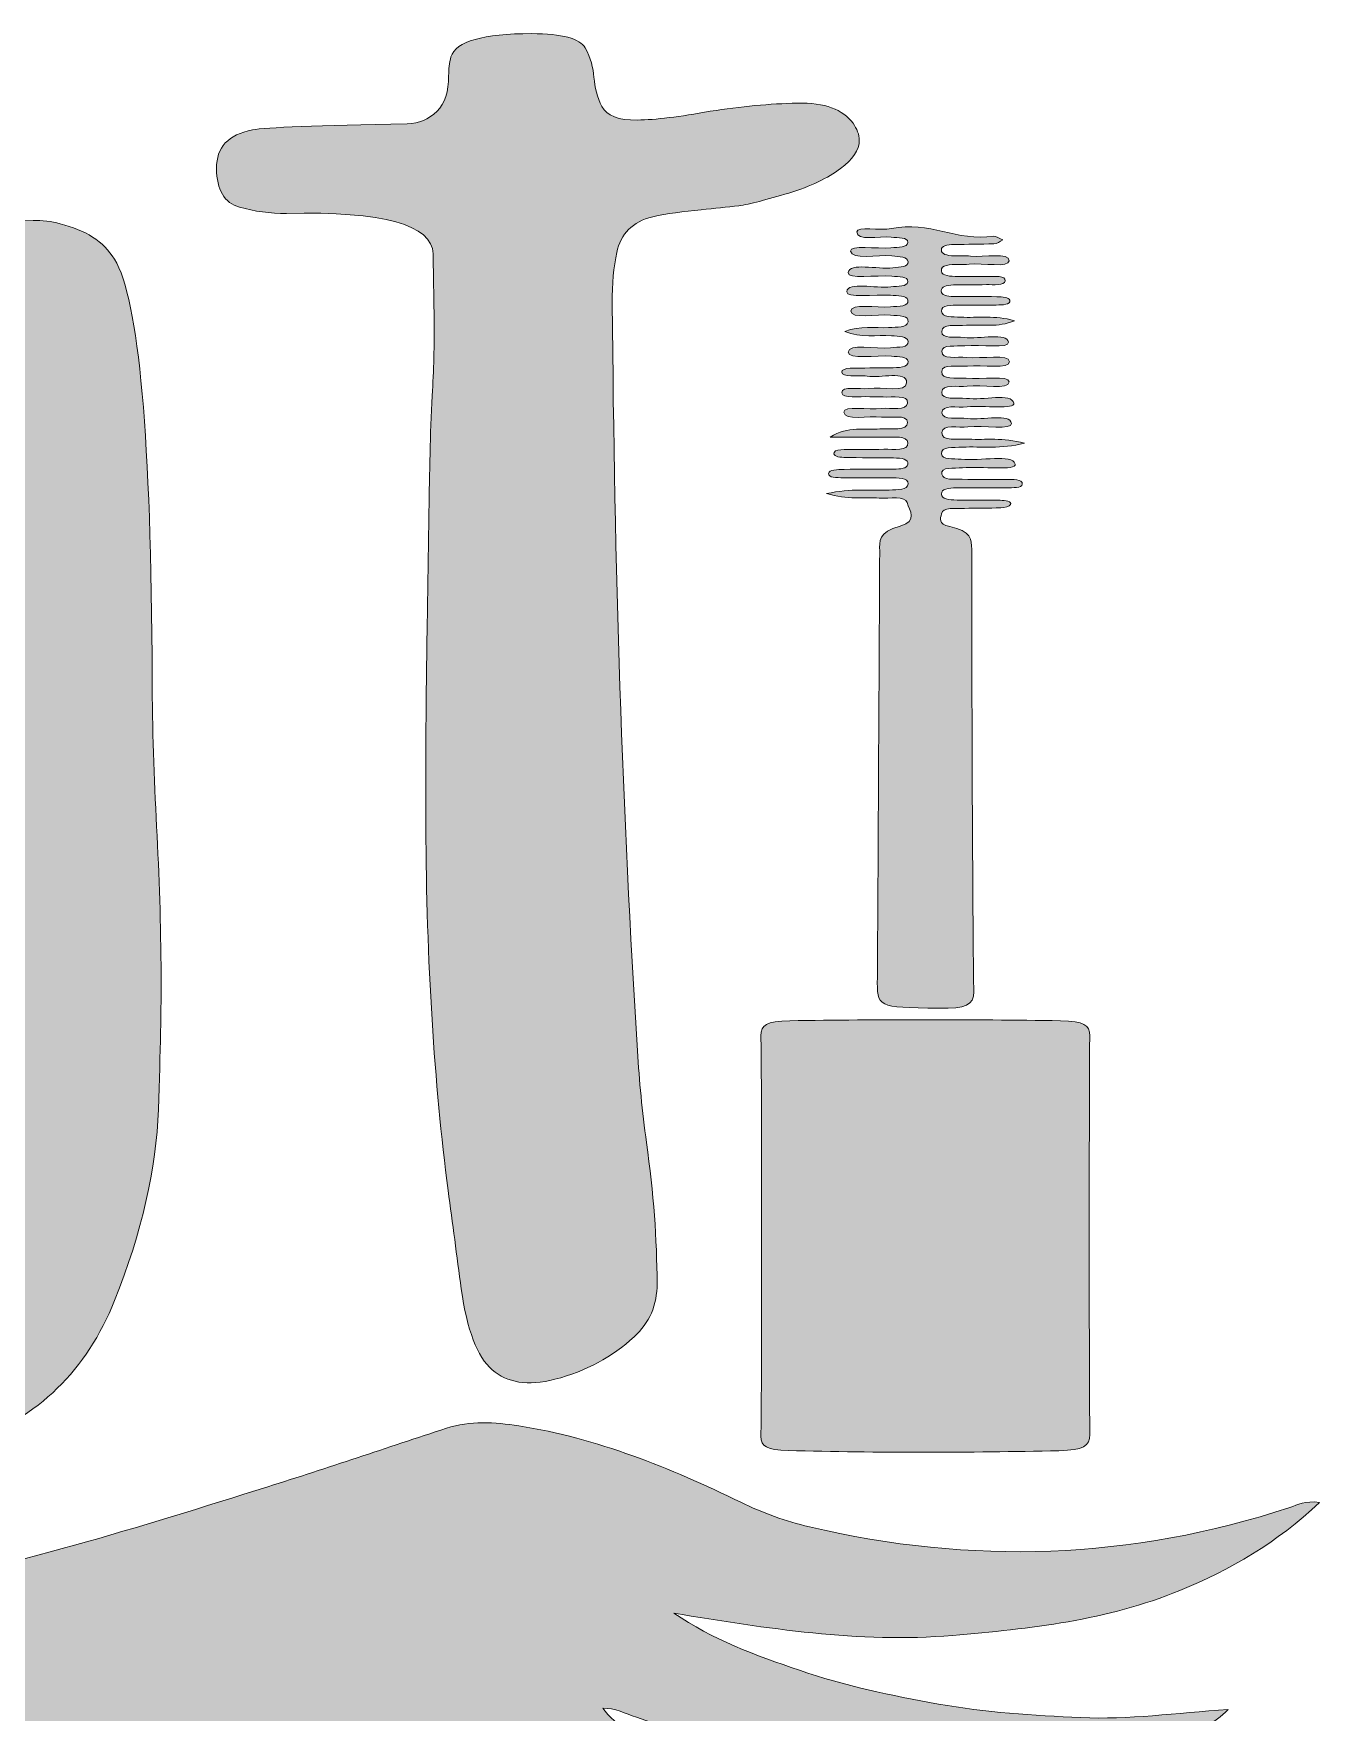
# Model space of a CAD drawing. Header units: inches. Extents: x 209 to 871, y -987 to -93.
# Drawn here: x 547.1 to 870.7, y -515.4 to -92.8 of the extents above; entities that cross this region are included whole.
import ezdxf

# ---------------------------------------------------------------- set-up
doc = ezdxf.new("R2010")
doc.units = ezdxf.units.IN
doc.header["$MEASUREMENT"] = 0
doc.layers.add('Layer 1', color=7, linetype='Continuous')

# ---------------------------------------------------------------- blocks, each defined once
blk = doc.blocks.new('block 4')
at = {"layer": 'Layer 1', "true_color": 0x030405}
h = blk.add_hatch(color=178, dxfattribs=at)
h.dxf.hatch_style = 2
edge = h.paths.add_edge_path()
edge.add_spline(control_points=[(751.31, -167.78), (755.12, -166.19), (758.86, -166.99), (762.26, -166.78), (764.42, -166.65), (766.94, -166.89), (767.19, -165.33), (767.44, -163.74), (765.04, -163.86), (762.79, -163.65), (759.26, -163.32), (752.81, -164.69), (752.79, -162.67), (752.76, -160.56), (759.2, -161.88), (762.73, -161.56), (764.9, -161.35), (767.44, -161.55), (767.13, -159.91), (766.88, -158.56), (764.6, -158.83), (762.77, -158.66), (758.88, -158.31), (751.51, -159.47), (751.74, -157.76), (752.1, -155.13), (758.93, -157.01), (762.82, -156.52), (764.64, -156.3), (766.98, -156.58), (767.12, -155.23), (767.26, -153.82), (764.93, -154.04), (763.06, -153.86), (759.2, -153.5), (751.87, -154.72), (752.12, -152.92), (752.49, -150.38), (759.39, -152.17), (763.34, -151.73), (765.29, -151.51), (767.29, -151.6), (767.18, -150.24), (767.07, -148.92), (765.05, -148.97), (763.12, -148.75), (759.44, -148.34), (753.01, -149.88), (752.7, -147.52), (752.49, -145.91), (759.28, -147.02), (762.88, -146.71), (764.81, -146.53), (767.03, -146.65), (767.09, -145.34), (767.15, -143.95), (764.73, -144.24), (762.93, -144.02), (759.86, -143.64), (754.29, -145.13), (754.29, -142.69), (754.28, -141.24), (760.22, -142.45), (763, -141.85), (772.52, -139.8), (779.48, -145.23), (788.74, -143.77), (789.24, -143.7), (790.27, -144.38), (791.05, -144.72), (790.28, -145.06), (789.57, -145.66), (788.75, -145.69), (785.44, -145.84), (782.1, -145.8), (778.77, -145.86), (776.94, -145.89), (775.55, -146.21), (775.56, -147.27), (775.56, -148.3), (776.92, -148.65), (778.74, -148.72), (780.12, -148.77), (781.58, -148.63), (782.88, -148.8), (786.31, -149.23), (792.64, -147.68), (792.61, -149.95), (792.58, -151.82), (786.04, -150.43), (782.52, -150.84), (781.73, -150.94), (780.86, -150.86), (780.03, -150.86), (777.69, -150.89), (775.4, -150.96), (775.57, -152.53), (775.71, -153.85), (777.8, -153.88), (779.76, -153.91), (782.25, -153.95), (784.76, -153.86), (787.25, -153.95), (788.96, -154.01), (791.8, -153.57), (791.6, -155.01), (791.42, -156.34), (788.67, -155.91), (786.9, -155.97), (784.13, -156.05), (781.35, -155.98), (778.58, -156.05), (776.72, -156.1), (775.52, -156.53), (775.53, -157.55), (775.53, -158.63), (776.89, -158.92), (778.72, -158.94), (782.32, -158.98), (785.93, -158.97), (789.54, -159), (790.98, -159.01), (792.63, -159.15), (792.79, -159.92), (793.03, -161.04), (791, -161.08), (789.38, -161.11), (786.32, -161.15), (783.27, -161.11), (780.22, -161.15), (778.05, -161.18), (775.45, -161.01), (775.59, -162.66), (775.72, -164.24), (778.28, -164.06), (780.44, -164.17), (784.64, -164.38), (789.12, -163.64), (793.94, -165.05), (789.89, -166.88), (785.59, -165.91), (781.85, -166.19), (779.37, -166.38), (775.63, -165.66), (775.65, -167.81), (775.66, -169.71), (779.06, -169.02), (781.28, -169.27), (785.22, -169.71), (792.08, -168.02), (792.47, -170.44), (792.74, -172.15), (785.37, -171.01), (781.49, -171.37), (779.23, -171.57), (775.77, -170.96), (775.68, -172.76), (775.57, -174.95), (779.53, -174.04), (781.91, -174.3), (785.71, -174.71), (792.66, -173.32), (792.7, -175.38), (792.74, -177.45), (785.83, -176.02), (782.1, -176.47), (779.74, -176.75), (775.83, -175.71), (775.65, -177.88), (775.48, -180.02), (779.31, -179.32), (781.8, -179.54), (785.62, -179.87), (792.7, -178.75), (792.6, -180.44), (792.48, -182.54), (785.8, -181.12), (782.08, -181.53), (779.65, -181.8), (775.8, -180.94), (775.66, -183.03), (775.51, -185.23), (779.49, -184.29), (781.85, -184.6), (786.03, -185.16), (793.23, -183.17), (793.82, -185.8), (794.19, -187.47), (786.21, -186.35), (782.06, -186.75), (779.65, -186.98), (775.63, -186.1), (775.71, -188.22), (775.79, -190.32), (779.82, -189.32), (782.18, -189.65), (786.04, -190.18), (792.85, -188.24), (793.21, -190.94), (793.44, -192.62), (786.07, -191.37), (782.23, -191.8), (779.85, -192.06), (775.89, -191.05), (775.7, -193.18), (775.48, -195.64), (779.83, -194.69), (782.48, -194.86), (786.59, -195.14), (791.04, -194.37), (796.47, -195.9), (790.54, -197.41), (785.57, -196.67), (780.92, -196.89), (778.53, -197.01), (775.46, -196.68), (775.59, -198.55), (775.71, -200.19), (778.54, -199.72), (780.57, -199.92), (785.35, -200.41), (793.48, -198.56), (794.12, -201.14), (794.56, -202.93), (785.58, -201.63), (780.91, -202.07), (778.64, -202.29), (775.35, -201.75), (775.68, -203.7), (775.94, -205.29), (778.79, -204.93), (780.84, -204.97), (784.44, -205.04), (788.06, -204.97), (791.66, -205.01), (793.51, -205.03), (796.07, -204.89), (795.93, -206.21), (795.82, -207.24), (793.5, -207.08), (791.91, -207.1), (787.75, -207.14), (783.58, -207.13), (779.42, -207.14), (777.27, -207.15), (775.54, -207.42), (775.58, -208.69), (775.62, -209.96), (777.39, -210.19), (779.52, -210.21), (783.13, -210.22), (786.74, -210.21), (790.34, -210.27), (791.7, -210.3), (793.37, -210.47), (792.96, -211.36), (792.8, -211.71), (791.41, -212.12), (790.52, -212.16), (787.48, -212.29), (784.41, -212.2), (781.37, -212.3), (779.08, -212.38), (775.91, -211.88), (775.58, -213.71), (775.37, -214.86), (774.6, -216.22), (777.7, -216.86), (783.1, -217.99), (783.18, -220.2), (783.19, -222.58), (783.26, -259.71), (783.31, -296.85), (783.7, -333.98), (783.73, -337.38), (781.76, -338.26), (774.88, -338.14), (759.29, -337.87), (759.4, -338.05), (759.45, -330.38), (759.69, -294.59), (759.86, -258.8), (760.04, -223.01), (760.05, -220.6), (759.61, -218.36), (765.18, -216.77), (769.73, -215.47), (767.52, -212.82), (766.98, -210.86), (766.49, -209.08), (762.5, -209.85), (759.94, -209.7), (756.11, -209.47), (751.93, -210.14), (746.68, -208.58), (752.85, -207.23), (757.77, -207.88), (762.42, -207.68), (764.64, -207.59), (767.09, -207.69), (767.17, -206.12), (767.26, -204.46), (764.68, -204.65), (762.53, -204.63), (758.65, -204.59), (754.76, -204.63), (750.87, -204.59), (749.26, -204.57), (747.04, -204.6), (747.17, -203.52), (747.29, -202.56), (749.39, -202.49), (751.09, -202.48), (755.25, -202.45), (759.41, -202.45), (763.58, -202.42), (765.3, -202.41), (766.92, -202.27), (767.12, -201.2), (767.36, -199.9), (765.66, -199.63), (763.5, -199.6), (759.34, -199.56), (755.18, -199.56), (751.02, -199.47), (749.61, -199.44), (748.29, -199.13), (748.56, -198.25), (748.77, -197.57), (750.02, -197.51), (751.1, -197.49), (754.43, -197.45), (757.77, -197.52), (761.09, -197.42), (763.56, -197.35), (767.32, -198), (767.12, -195.78), (766.95, -193.96), (763.7, -194.4), (761.4, -194.37), (757.38, -194.3), (753.35, -194.35), (747.57, -194.35), (752.07, -191.46), (756.52, -192.69), (760.12, -192.31), (762.75, -192.02), (767.16, -193.03), (767.05, -190.65), (766.96, -188.53), (762.87, -189.62), (760.53, -189.32), (757.19, -188.88), (751.18, -190.37), (751.04, -188.05), (750.95, -186.43), (757.19, -187.48), (760.52, -187.15), (762.92, -186.91), (766.85, -187.88), (767.07, -185.78), (767.31, -183.6), (763.29, -184.43), (760.88, -184.23), (759.8, -184.14), (758.64, -184.27), (757.56, -184.19), (755.01, -184.01), (750.58, -184.81), (750.52, -183.17), (750.46, -181.36), (754.92, -182.44), (757.32, -182.11), (760.62, -181.64), (766.79, -183.3), (766.82, -180.66), (766.85, -177.5), (760.29, -179.62), (756.87, -179.03), (755.63, -178.82), (754.12, -178.97), (752.74, -178.93), (751.57, -178.89), (750.51, -178.69), (750.48, -178.04), (750.45, -177.41), (751.46, -177.07), (752.59, -177.04), (755.91, -176.95), (759.24, -176.96), (762.57, -176.9), (764.79, -176.87), (767.3, -176.93), (767.17, -175.33), (767.07, -173.99), (764.88, -174.15), (762.98, -173.97), (759.15, -173.61), (752.15, -174.99), (752.13, -172.95), (752.11, -170.76), (758.98, -172.24), (762.73, -171.86), (764.87, -171.64), (767.42, -171.9), (767.18, -170.25), (766.98, -168.95), (764.96, -168.96), (762.99, -168.83), (759.34, -168.58), (755.3, -169.43), (751.31, -167.78)], knot_values=[0, 0, 0, 0, 1, 1, 1, 2, 2, 2, 3, 3, 3, 4, 4, 4, 5, 5, 5, 6, 6, 6, 7, 7, 7, 8, 8, 8, 9, 9, 9, 10, 10, 10, 11, 11, 11, 12, 12, 12, 13, 13, 13, 14, 14, 14, 15, 15, 15, 16, 16, 16, 17, 17, 17, 18, 18, 18, 19, 19, 19, 20, 20, 20, 21, 21, 21, 22, 22, 22, 23, 23, 23, 24, 24, 24, 25, 25, 25, 26, 26, 26, 27, 27, 27, 28, 28, 28, 29, 29, 29, 30, 30, 30, 31, 31, 31, 32, 32, 32, 33, 33, 33, 34, 34, 34, 35, 35, 35, 36, 36, 36, 37, 37, 37, 38, 38, 38, 39, 39, 39, 40, 40, 40, 41, 41, 41, 42, 42, 42, 43, 43, 43, 44, 44, 44, 45, 45, 45, 46, 46, 46, 47, 47, 47, 48, 48, 48, 49, 49, 49, 50, 50, 50, 51, 51, 51, 52, 52, 52, 53, 53, 53, 54, 54, 54, 55, 55, 55, 56, 56, 56, 57, 57, 57, 58, 58, 58, 59, 59, 59, 60, 60, 60, 61, 61, 61, 62, 62, 62, 63, 63, 63, 64, 64, 64, 65, 65, 65, 66, 66, 66, 67, 67, 67, 68, 68, 68, 69, 69, 69, 70, 70, 70, 71, 71, 71, 72, 72, 72, 73, 73, 73, 74, 74, 74, 75, 75, 75, 76, 76, 76, 77, 77, 77, 78, 78, 78, 79, 79, 79, 80, 80, 80, 81, 81, 81, 82, 82, 82, 83, 83, 83, 84, 84, 84, 85, 85, 85, 86, 86, 86, 87, 87, 87, 88, 88, 88, 89, 89, 89, 90, 90, 90, 91, 91, 91, 92, 92, 92, 93, 93, 93, 94, 94, 94, 95, 95, 95, 96, 96, 96, 97, 97, 97, 98, 98, 98, 99, 99, 99, 100, 100, 100, 101, 101, 101, 102, 102, 102, 103, 103, 103, 104, 104, 104, 105, 105, 105, 106, 106, 106, 107, 107, 107, 108, 108, 108, 109, 109, 109, 110, 110, 110, 111, 111, 111, 112, 112, 112, 113, 113, 113, 114, 114, 114, 115, 115, 115, 116, 116, 116, 117, 117, 117, 118, 118, 118, 119, 119, 119, 120, 120, 120, 121, 121, 121, 122, 122, 122, 123, 123, 123, 124, 124, 124, 125, 125, 125, 126, 126, 126, 127, 127, 127, 128, 128, 128, 129, 129, 129, 130, 130, 130, 131, 131, 131, 132, 132, 132, 133, 133, 133, 134, 134, 134, 135, 135, 135, 136, 136, 136, 137, 137, 137, 137], degree=3, periodic=1)
h = blk.add_hatch(color=178, dxfattribs=at)
h.dxf.hatch_style = 2
edge = h.paths.add_edge_path()
edge.add_spline(control_points=[(730.26, -394.9), (730.26, -378.29), (730.39, -361.69), (730.14, -345.09), (730.1, -342.37), (731.51, -341.4), (737.4, -341.31), (760.13, -340.95), (782.84, -340.95), (805.58, -341.31), (811.44, -341.4), (812.91, -342.35), (812.9, -345.08), (812.73, -378.55), (812.72, -412.03), (812.92, -445.5), (812.94, -448.42), (811.34, -449.41), (805.16, -449.55), (782.42, -450.07), (759.73, -450.11), (737, -449.5), (731.62, -449.36), (730.12, -448.47), (730.15, -445.91), (730.37, -428.91), (730.26, -411.9), (730.26, -394.9)], knot_values=[0, 0, 0, 0, 1, 1, 1, 2, 2, 2, 3, 3, 3, 4, 4, 4, 5, 5, 5, 6, 6, 6, 7, 7, 7, 8, 8, 8, 9, 9, 9, 9], degree=3, periodic=1)
at = {"layer": 'Layer 1', "lineweight": 0}
for points, knots in [([(751.31, -167.78), (755.12, -166.19), (758.86, -166.99), (762.26, -166.78), (764.42, -166.65), (766.94, -166.89), (767.19, -165.33), (767.44, -163.74), (765.04, -163.86), (762.79, -163.65), (759.26, -163.32), (752.81, -164.69), (752.79, -162.67), (752.76, -160.56), (759.2, -161.88), (762.73, -161.56), (764.9, -161.35), (767.44, -161.55), (767.13, -159.91), (766.88, -158.56), (764.6, -158.83), (762.77, -158.66), (758.88, -158.31), (751.51, -159.47), (751.74, -157.76), (752.1, -155.13), (758.93, -157.01), (762.82, -156.52), (764.64, -156.3), (766.98, -156.58), (767.12, -155.23), (767.26, -153.82), (764.93, -154.04), (763.06, -153.86), (759.2, -153.5), (751.87, -154.72), (752.12, -152.92), (752.49, -150.38), (759.39, -152.17), (763.34, -151.73), (765.29, -151.51), (767.29, -151.6), (767.18, -150.24), (767.07, -148.92), (765.05, -148.97), (763.12, -148.75), (759.44, -148.34), (753.01, -149.88), (752.7, -147.52), (752.49, -145.91), (759.28, -147.02), (762.88, -146.71), (764.81, -146.53), (767.03, -146.65), (767.09, -145.34), (767.15, -143.95), (764.73, -144.24), (762.93, -144.02), (759.86, -143.64), (754.29, -145.13), (754.29, -142.69), (754.28, -141.24), (760.22, -142.45), (763, -141.85), (772.52, -139.8), (779.48, -145.23), (788.74, -143.77), (789.24, -143.7), (790.27, -144.38), (791.05, -144.72), (790.28, -145.06), (789.57, -145.66), (788.75, -145.69), (785.44, -145.84), (782.1, -145.8), (778.77, -145.86), (776.94, -145.89), (775.55, -146.21), (775.56, -147.27), (775.56, -148.3), (776.92, -148.65), (778.74, -148.72), (780.12, -148.77), (781.58, -148.63), (782.88, -148.8), (786.31, -149.23), (792.64, -147.68), (792.61, -149.95), (792.58, -151.82), (786.04, -150.43), (782.52, -150.84), (781.73, -150.94), (780.86, -150.86), (780.03, -150.86), (777.69, -150.89), (775.4, -150.96), (775.57, -152.53), (775.71, -153.85), (777.8, -153.88), (779.76, -153.91), (782.25, -153.95), (784.76, -153.86), (787.25, -153.95), (788.96, -154.01), (791.8, -153.57), (791.6, -155.01), (791.42, -156.34), (788.67, -155.91), (786.9, -155.97), (784.13, -156.05), (781.35, -155.98), (778.58, -156.05), (776.72, -156.1), (775.52, -156.53), (775.53, -157.55), (775.53, -158.63), (776.89, -158.92), (778.72, -158.94), (782.32, -158.98), (785.93, -158.97), (789.54, -159), (790.98, -159.01), (792.63, -159.15), (792.79, -159.92), (793.03, -161.04), (791, -161.08), (789.38, -161.11), (786.32, -161.15), (783.27, -161.11), (780.22, -161.15), (778.05, -161.18), (775.45, -161.01), (775.59, -162.66), (775.72, -164.24), (778.28, -164.06), (780.44, -164.17), (784.64, -164.38), (789.12, -163.64), (793.94, -165.05), (789.89, -166.88), (785.59, -165.91), (781.85, -166.19), (779.37, -166.38), (775.63, -165.66), (775.65, -167.81), (775.66, -169.71), (779.06, -169.02), (781.28, -169.27), (785.22, -169.71), (792.08, -168.02), (792.47, -170.44), (792.74, -172.15), (785.37, -171.01), (781.49, -171.37), (779.23, -171.57), (775.77, -170.96), (775.68, -172.76), (775.57, -174.95), (779.53, -174.04), (781.91, -174.3), (785.71, -174.71), (792.66, -173.32), (792.7, -175.38), (792.74, -177.45), (785.83, -176.02), (782.1, -176.47), (779.74, -176.75), (775.83, -175.71), (775.65, -177.88), (775.48, -180.02), (779.31, -179.32), (781.8, -179.54), (785.62, -179.87), (792.7, -178.75), (792.6, -180.44), (792.48, -182.54), (785.8, -181.12), (782.08, -181.53), (779.65, -181.8), (775.8, -180.94), (775.66, -183.03), (775.51, -185.23), (779.49, -184.29), (781.85, -184.6), (786.03, -185.16), (793.23, -183.17), (793.82, -185.8), (794.19, -187.47), (786.21, -186.35), (782.06, -186.75), (779.65, -186.98), (775.63, -186.1), (775.71, -188.22), (775.79, -190.32), (779.82, -189.32), (782.18, -189.65), (786.04, -190.18), (792.85, -188.24), (793.21, -190.94), (793.44, -192.62), (786.07, -191.37), (782.23, -191.8), (779.85, -192.06), (775.89, -191.05), (775.7, -193.18), (775.48, -195.64), (779.83, -194.69), (782.48, -194.86), (786.59, -195.14), (791.04, -194.37), (796.47, -195.9), (790.54, -197.41), (785.57, -196.67), (780.92, -196.89), (778.53, -197.01), (775.46, -196.68), (775.59, -198.55), (775.71, -200.19), (778.54, -199.72), (780.57, -199.92), (785.35, -200.41), (793.48, -198.56), (794.12, -201.14), (794.56, -202.93), (785.58, -201.63), (780.91, -202.07), (778.64, -202.29), (775.35, -201.75), (775.68, -203.7), (775.94, -205.29), (778.79, -204.93), (780.84, -204.97), (784.44, -205.04), (788.06, -204.97), (791.66, -205.01), (793.51, -205.03), (796.07, -204.89), (795.93, -206.21), (795.82, -207.24), (793.5, -207.08), (791.91, -207.1), (787.75, -207.14), (783.58, -207.13), (779.42, -207.14), (777.27, -207.15), (775.54, -207.42), (775.58, -208.69), (775.62, -209.96), (777.39, -210.19), (779.52, -210.21), (783.13, -210.22), (786.74, -210.21), (790.34, -210.27), (791.7, -210.3), (793.37, -210.47), (792.96, -211.36), (792.8, -211.71), (791.41, -212.12), (790.52, -212.16), (787.48, -212.29), (784.41, -212.2), (781.37, -212.3), (779.08, -212.38), (775.91, -211.88), (775.58, -213.71), (775.37, -214.86), (774.6, -216.22), (777.7, -216.86), (783.1, -217.99), (783.18, -220.2), (783.19, -222.58), (783.26, -259.71), (783.31, -296.85), (783.7, -333.98), (783.73, -337.38), (781.76, -338.26), (774.88, -338.14), (759.29, -337.87), (759.4, -338.05), (759.45, -330.38), (759.69, -294.59), (759.86, -258.8), (760.04, -223.01), (760.05, -220.6), (759.61, -218.36), (765.18, -216.77), (769.73, -215.47), (767.52, -212.82), (766.98, -210.86), (766.49, -209.08), (762.5, -209.85), (759.94, -209.7), (756.11, -209.47), (751.93, -210.14), (746.68, -208.58), (752.85, -207.23), (757.77, -207.88), (762.42, -207.68), (764.64, -207.59), (767.09, -207.69), (767.17, -206.12), (767.26, -204.46), (764.68, -204.65), (762.53, -204.63), (758.65, -204.59), (754.76, -204.63), (750.87, -204.59), (749.26, -204.57), (747.04, -204.6), (747.17, -203.52), (747.29, -202.56), (749.39, -202.49), (751.09, -202.48), (755.25, -202.45), (759.41, -202.45), (763.58, -202.42), (765.3, -202.41), (766.92, -202.27), (767.12, -201.2), (767.36, -199.9), (765.66, -199.63), (763.5, -199.6), (759.34, -199.56), (755.18, -199.56), (751.02, -199.47), (749.61, -199.44), (748.29, -199.13), (748.56, -198.25), (748.77, -197.57), (750.02, -197.51), (751.1, -197.49), (754.43, -197.45), (757.77, -197.52), (761.09, -197.42), (763.56, -197.35), (767.32, -198), (767.12, -195.78), (766.95, -193.96), (763.7, -194.4), (761.4, -194.37), (757.38, -194.3), (753.35, -194.35), (747.57, -194.35), (752.07, -191.46), (756.52, -192.69), (760.12, -192.31), (762.75, -192.02), (767.16, -193.03), (767.05, -190.65), (766.96, -188.53), (762.87, -189.62), (760.53, -189.32), (757.19, -188.88), (751.18, -190.37), (751.04, -188.05), (750.95, -186.43), (757.19, -187.48), (760.52, -187.15), (762.92, -186.91), (766.85, -187.88), (767.07, -185.78), (767.31, -183.6), (763.29, -184.43), (760.88, -184.23), (759.8, -184.14), (758.64, -184.27), (757.56, -184.19), (755.01, -184.01), (750.58, -184.81), (750.52, -183.17), (750.46, -181.36), (754.92, -182.44), (757.32, -182.11), (760.62, -181.64), (766.79, -183.3), (766.82, -180.66), (766.85, -177.5), (760.29, -179.62), (756.87, -179.03), (755.63, -178.82), (754.12, -178.97), (752.74, -178.93), (751.57, -178.89), (750.51, -178.69), (750.48, -178.04), (750.45, -177.41), (751.46, -177.07), (752.59, -177.04), (755.91, -176.95), (759.24, -176.96), (762.57, -176.9), (764.79, -176.87), (767.3, -176.93), (767.17, -175.33), (767.07, -173.99), (764.88, -174.15), (762.98, -173.97), (759.15, -173.61), (752.15, -174.99), (752.13, -172.95), (752.11, -170.76), (758.98, -172.24), (762.73, -171.86), (764.87, -171.64), (767.42, -171.9), (767.18, -170.25), (766.98, -168.95), (764.96, -168.96), (762.99, -168.83), (759.34, -168.58), (755.3, -169.43), (751.31, -167.78)], [0, 0, 0, 0, 1, 1, 1, 2, 2, 2, 3, 3, 3, 4, 4, 4, 5, 5, 5, 6, 6, 6, 7, 7, 7, 8, 8, 8, 9, 9, 9, 10, 10, 10, 11, 11, 11, 12, 12, 12, 13, 13, 13, 14, 14, 14, 15, 15, 15, 16, 16, 16, 17, 17, 17, 18, 18, 18, 19, 19, 19, 20, 20, 20, 21, 21, 21, 22, 22, 22, 23, 23, 23, 24, 24, 24, 25, 25, 25, 26, 26, 26, 27, 27, 27, 28, 28, 28, 29, 29, 29, 30, 30, 30, 31, 31, 31, 32, 32, 32, 33, 33, 33, 34, 34, 34, 35, 35, 35, 36, 36, 36, 37, 37, 37, 38, 38, 38, 39, 39, 39, 40, 40, 40, 41, 41, 41, 42, 42, 42, 43, 43, 43, 44, 44, 44, 45, 45, 45, 46, 46, 46, 47, 47, 47, 48, 48, 48, 49, 49, 49, 50, 50, 50, 51, 51, 51, 52, 52, 52, 53, 53, 53, 54, 54, 54, 55, 55, 55, 56, 56, 56, 57, 57, 57, 58, 58, 58, 59, 59, 59, 60, 60, 60, 61, 61, 61, 62, 62, 62, 63, 63, 63, 64, 64, 64, 65, 65, 65, 66, 66, 66, 67, 67, 67, 68, 68, 68, 69, 69, 69, 70, 70, 70, 71, 71, 71, 72, 72, 72, 73, 73, 73, 74, 74, 74, 75, 75, 75, 76, 76, 76, 77, 77, 77, 78, 78, 78, 79, 79, 79, 80, 80, 80, 81, 81, 81, 82, 82, 82, 83, 83, 83, 84, 84, 84, 85, 85, 85, 86, 86, 86, 87, 87, 87, 88, 88, 88, 89, 89, 89, 90, 90, 90, 91, 91, 91, 92, 92, 92, 93, 93, 93, 94, 94, 94, 95, 95, 95, 96, 96, 96, 97, 97, 97, 98, 98, 98, 99, 99, 99, 100, 100, 100, 101, 101, 101, 102, 102, 102, 103, 103, 103, 104, 104, 104, 105, 105, 105, 106, 106, 106, 107, 107, 107, 108, 108, 108, 109, 109, 109, 110, 110, 110, 111, 111, 111, 112, 112, 112, 113, 113, 113, 114, 114, 114, 115, 115, 115, 116, 116, 116, 117, 117, 117, 118, 118, 118, 119, 119, 119, 120, 120, 120, 121, 121, 121, 122, 122, 122, 123, 123, 123, 124, 124, 124, 125, 125, 125, 126, 126, 126, 127, 127, 127, 128, 128, 128, 129, 129, 129, 130, 130, 130, 131, 131, 131, 132, 132, 132, 133, 133, 133, 134, 134, 134, 135, 135, 135, 136, 136, 136, 137, 137, 137, 137]), ([(730.26, -394.9), (730.26, -378.29), (730.39, -361.69), (730.14, -345.09), (730.1, -342.37), (731.51, -341.4), (737.4, -341.31), (760.13, -340.95), (782.84, -340.95), (805.58, -341.31), (811.44, -341.4), (812.91, -342.35), (812.9, -345.08), (812.73, -378.55), (812.72, -412.03), (812.92, -445.5), (812.94, -448.42), (811.34, -449.41), (805.16, -449.55), (782.42, -450.07), (759.73, -450.11), (737, -449.5), (731.62, -449.36), (730.12, -448.47), (730.15, -445.91), (730.37, -428.91), (730.26, -411.9), (730.26, -394.9)], [0, 0, 0, 0, 1, 1, 1, 2, 2, 2, 3, 3, 3, 4, 4, 4, 5, 5, 5, 6, 6, 6, 7, 7, 7, 8, 8, 8, 9, 9, 9, 9])]:
    blk.add_open_spline(points, degree=3, knots=knots, dxfattribs=at)
blk = doc.blocks.new('block 5')
at = {"layer": 'Layer 1', "true_color": 0xbe1e2f}
h = blk.add_hatch(color=242, dxfattribs=at)
h.dxf.hatch_style = 2
edge = h.paths.add_edge_path()
edge.add_spline(control_points=[(662.54, -429.18), (658.78, -425.94), (656.17, -419.13), (654.73, -408.79), (653.64, -400.55), (652.54, -392.29), (651.44, -384.01), (647.94, -357.26), (646, -326.55), (645.82, -292.34), (645.74, -276), (645.85, -259.42), (646.16, -242.83), (646.31, -232.79), (646.45, -222.98), (646.6, -213.16), (646.75, -203.35), (646.9, -193.76), (647.44, -183.93), (647.8, -177.6), (647.97, -171.07), (647.93, -164.76), (647.84, -159.25), (647.75, -153.75), (647.65, -148.24), (647.41, -140.86), (635.14, -137.53), (610.8, -138.02), (606.64, -138.1), (602.68, -137.51), (598.92, -136.46), (595.15, -135.41), (593.16, -132.09), (593.14, -126.73), (593.12, -121.36), (596.07, -118.21), (602.2, -117.03), (605.56, -116.33), (618.62, -115.99), (641.15, -115.48), (644.12, -115.44), (646.49, -114.31), (648.65, -112.33), (650.62, -110.35), (651.59, -107.3), (651.57, -103.4), (651.56, -101.66), (651.75, -100.14), (652.14, -98.62), (653.5, -94.71), (660.22, -92.76), (672.47, -92.77), (680.18, -92.77), (684.54, -94.04), (685.93, -96.36), (687.33, -98.9), (687.93, -101.43), (688.14, -103.75), (688.35, -106.29), (688.95, -108.82), (690.15, -111.12), (691.35, -113.42), (694.32, -114.63), (699.06, -114.54), (703.6, -114.46), (709.72, -113.71), (717.41, -112.32), (725.11, -111.15), (732.41, -110.41), (739.32, -110.27), (746.23, -110.14), (750.77, -111.85), (753.33, -115.35), (754.32, -116.71), (754.91, -118.27), (754.91, -119.65), (754.91, -122.02), (753.33, -124.45), (750.18, -126.76), (747.03, -129.07), (742.7, -131.26), (737.19, -132.91), (731.48, -134.57), (727.35, -135.78), (724.59, -136.1), (721.63, -136.44), (718.48, -136.78), (715.13, -137.13), (710.6, -137.53), (706.46, -138.11), (702.91, -138.88), (697.79, -140.14), (694.84, -143.2), (693.87, -147.87), (693.1, -151.49), (692.72, -155.72), (692.75, -160.77), (693.24, -226.66), (695.31, -289.48), (699.09, -348.84), (699.51, -356.5), (700.33, -364.07), (701.34, -371.99), (703.15, -384.73), (703.98, -396.39), (704.02, -407.45), (704.04, -412.88), (702.12, -417.41), (698.23, -420.84), (692.79, -425.97), (686.15, -429.53), (678.31, -431.56), (671.44, -433.34), (666.31, -432.42), (662.54, -429.18)], knot_values=[0, 0, 0, 0, 1, 1, 1, 2, 2, 2, 3, 3, 3, 4, 4, 4, 5, 5, 5, 6, 6, 6, 7, 7, 7, 8, 8, 8, 9, 9, 9, 10, 10, 10, 11, 11, 11, 12, 12, 12, 13, 13, 13, 14, 14, 14, 15, 15, 15, 16, 16, 16, 17, 17, 17, 18, 18, 18, 19, 19, 19, 20, 20, 20, 21, 21, 21, 22, 22, 22, 23, 23, 23, 24, 24, 24, 25, 25, 25, 26, 26, 26, 27, 27, 27, 28, 28, 28, 29, 29, 29, 30, 30, 30, 31, 31, 31, 32, 32, 32, 33, 33, 33, 34, 34, 34, 35, 35, 35, 36, 36, 36, 37, 37, 37, 38, 38, 38, 38], degree=3, periodic=1)
h = blk.add_hatch(color=242, dxfattribs=at)
h.dxf.hatch_style = 2
edge = h.paths.add_edge_path()
edge.add_spline(control_points=[(476.25, -442.75), (464.39, -437.05), (455.38, -423.52), (448.83, -402.75), (443.06, -384.74), (440.13, -362.68), (440.02, -336.78), (440.05, -327.03), (440.08, -317.27), (440.11, -307.52), (440.15, -293.56), (440.39, -280.74), (440.83, -269.05), (441.48, -251.52), (441.93, -233.74), (441.98, -215.95), (442.02, -205.14), (442.04, -198.61), (441.85, -196.13), (441.65, -193.65), (441.66, -191.39), (441.67, -189.37), (441.68, -185.54), (442.09, -181.05), (442.7, -175.88), (443.51, -169.59), (447.29, -166.51), (454.03, -166.61), (464.15, -166.76), (469.09, -175.87), (469.06, -193.76), (469.02, -215.05), (469.39, -231.59), (469.97, -243.15), (472.48, -288.28), (473.83, -319.37), (474.41, -336.38), (474.98, -353.4), (475.96, -369.3), (477.74, -384.32), (481.11, -413.42), (491.35, -428.4), (508.45, -428.35), (517.7, -428.3), (524.13, -421.3), (527.93, -407.36), (532.13, -392.27), (534.1, -371.57), (534.06, -345.05), (534.03, -326.01), (533.2, -304.5), (531.37, -280.28), (530.16, -267.6), (529.34, -251.97), (528.92, -233.6), (528.09, -205.72), (527.08, -187.13), (525.68, -177.38), (524.68, -169.22), (524.07, -163.33), (524.07, -159.93), (524.07, -158.34), (524.27, -156.75), (524.66, -154.7), (526.63, -144.93), (534.16, -139.92), (547.04, -139.82), (549.22, -139.8), (551.59, -140.01), (553.78, -140.67), (560.12, -142.19), (564.68, -145.06), (567.47, -149.53), (573.64, -159.59), (576.74, -194.78), (576.95, -254.97), (576.99, -267.78), (577.43, -280.12), (578.07, -292.43), (578.71, -304.75), (579.15, -317.07), (579.2, -329.87), (579.23, -337.73), (579.06, -348.97), (578.52, -363.61), (577.97, -378.48), (574.43, -394.52), (567.46, -411.77), (560.5, -429.21), (548.29, -441.31), (530.79, -447.41), (522.94, -450.19), (515.5, -451.47), (508.25, -451.51), (498.78, -451.55), (488.11, -448.68), (476.25, -442.75)], knot_values=[0, 0, 0, 0, 1, 1, 1, 2, 2, 2, 3, 3, 3, 4, 4, 4, 5, 5, 5, 6, 6, 6, 7, 7, 7, 8, 8, 8, 9, 9, 9, 10, 10, 10, 11, 11, 11, 12, 12, 12, 13, 13, 13, 14, 14, 14, 15, 15, 15, 16, 16, 16, 17, 17, 17, 18, 18, 18, 19, 19, 19, 20, 20, 20, 21, 21, 21, 22, 22, 22, 23, 23, 23, 24, 24, 24, 25, 25, 25, 26, 26, 26, 27, 27, 27, 28, 28, 28, 29, 29, 29, 30, 30, 30, 31, 31, 31, 32, 32, 32, 32], degree=3, periodic=1)
at = {"layer": 'Layer 1', "lineweight": 0}
for points, knots in [([(662.54, -429.18), (658.78, -425.94), (656.17, -419.13), (654.73, -408.79), (653.64, -400.55), (652.54, -392.29), (651.44, -384.01), (647.94, -357.26), (646, -326.55), (645.82, -292.34), (645.74, -276), (645.85, -259.42), (646.16, -242.83), (646.31, -232.79), (646.45, -222.98), (646.6, -213.16), (646.75, -203.35), (646.9, -193.76), (647.44, -183.93), (647.8, -177.6), (647.97, -171.07), (647.93, -164.76), (647.84, -159.25), (647.75, -153.75), (647.65, -148.24), (647.41, -140.86), (635.14, -137.53), (610.8, -138.02), (606.64, -138.1), (602.68, -137.51), (598.92, -136.46), (595.15, -135.41), (593.16, -132.09), (593.14, -126.73), (593.12, -121.36), (596.07, -118.21), (602.2, -117.03), (605.56, -116.33), (618.62, -115.99), (641.15, -115.48), (644.12, -115.44), (646.49, -114.31), (648.65, -112.33), (650.62, -110.35), (651.59, -107.3), (651.57, -103.4), (651.56, -101.66), (651.75, -100.14), (652.14, -98.62), (653.5, -94.71), (660.22, -92.76), (672.47, -92.77), (680.18, -92.77), (684.54, -94.04), (685.93, -96.36), (687.33, -98.9), (687.93, -101.43), (688.14, -103.75), (688.35, -106.29), (688.95, -108.82), (690.15, -111.12), (691.35, -113.42), (694.32, -114.63), (699.06, -114.54), (703.6, -114.46), (709.72, -113.71), (717.41, -112.32), (725.11, -111.15), (732.41, -110.41), (739.32, -110.27), (746.23, -110.14), (750.77, -111.85), (753.33, -115.35), (754.32, -116.71), (754.91, -118.27), (754.91, -119.65), (754.91, -122.02), (753.33, -124.45), (750.18, -126.76), (747.03, -129.07), (742.7, -131.26), (737.19, -132.91), (731.48, -134.57), (727.35, -135.78), (724.59, -136.1), (721.63, -136.44), (718.48, -136.78), (715.13, -137.13), (710.6, -137.53), (706.46, -138.11), (702.91, -138.88), (697.79, -140.14), (694.84, -143.2), (693.87, -147.87), (693.1, -151.49), (692.72, -155.72), (692.75, -160.77), (693.24, -226.66), (695.31, -289.48), (699.09, -348.84), (699.51, -356.5), (700.33, -364.07), (701.34, -371.99), (703.15, -384.73), (703.98, -396.39), (704.02, -407.45), (704.04, -412.88), (702.12, -417.41), (698.23, -420.84), (692.79, -425.97), (686.15, -429.53), (678.31, -431.56), (671.44, -433.34), (666.31, -432.42), (662.54, -429.18)], [0, 0, 0, 0, 1, 1, 1, 2, 2, 2, 3, 3, 3, 4, 4, 4, 5, 5, 5, 6, 6, 6, 7, 7, 7, 8, 8, 8, 9, 9, 9, 10, 10, 10, 11, 11, 11, 12, 12, 12, 13, 13, 13, 14, 14, 14, 15, 15, 15, 16, 16, 16, 17, 17, 17, 18, 18, 18, 19, 19, 19, 20, 20, 20, 21, 21, 21, 22, 22, 22, 23, 23, 23, 24, 24, 24, 25, 25, 25, 26, 26, 26, 27, 27, 27, 28, 28, 28, 29, 29, 29, 30, 30, 30, 31, 31, 31, 32, 32, 32, 33, 33, 33, 34, 34, 34, 35, 35, 35, 36, 36, 36, 37, 37, 37, 38, 38, 38, 38]), ([(476.25, -442.75), (464.39, -437.05), (455.38, -423.52), (448.83, -402.75), (443.06, -384.74), (440.13, -362.68), (440.02, -336.78), (440.05, -327.03), (440.08, -317.27), (440.11, -307.52), (440.15, -293.56), (440.39, -280.74), (440.83, -269.05), (441.48, -251.52), (441.93, -233.74), (441.98, -215.95), (442.02, -205.14), (442.04, -198.61), (441.85, -196.13), (441.65, -193.65), (441.66, -191.39), (441.67, -189.37), (441.68, -185.54), (442.09, -181.05), (442.7, -175.88), (443.51, -169.59), (447.29, -166.51), (454.03, -166.61), (464.15, -166.76), (469.09, -175.87), (469.06, -193.76), (469.02, -215.05), (469.39, -231.59), (469.97, -243.15), (472.48, -288.28), (473.83, -319.37), (474.41, -336.38), (474.98, -353.4), (475.96, -369.3), (477.74, -384.32), (481.11, -413.42), (491.35, -428.4), (508.45, -428.35), (517.7, -428.3), (524.13, -421.3), (527.93, -407.36), (532.13, -392.27), (534.1, -371.57), (534.06, -345.05), (534.03, -326.01), (533.2, -304.5), (531.37, -280.28), (530.16, -267.6), (529.34, -251.97), (528.92, -233.6), (528.09, -205.72), (527.08, -187.13), (525.68, -177.38), (524.68, -169.22), (524.07, -163.33), (524.07, -159.93), (524.07, -158.34), (524.27, -156.75), (524.66, -154.7), (526.63, -144.93), (534.16, -139.92), (547.04, -139.82), (549.22, -139.8), (551.59, -140.01), (553.78, -140.67), (560.12, -142.19), (564.68, -145.06), (567.47, -149.53), (573.64, -159.59), (576.74, -194.78), (576.95, -254.97), (576.99, -267.78), (577.43, -280.12), (578.07, -292.43), (578.71, -304.75), (579.15, -317.07), (579.2, -329.87), (579.23, -337.73), (579.06, -348.97), (578.52, -363.61), (577.97, -378.48), (574.43, -394.52), (567.46, -411.77), (560.5, -429.21), (548.29, -441.31), (530.79, -447.41), (522.94, -450.19), (515.5, -451.47), (508.25, -451.51), (498.78, -451.55), (488.11, -448.68), (476.25, -442.75)], [0, 0, 0, 0, 1, 1, 1, 2, 2, 2, 3, 3, 3, 4, 4, 4, 5, 5, 5, 6, 6, 6, 7, 7, 7, 8, 8, 8, 9, 9, 9, 10, 10, 10, 11, 11, 11, 12, 12, 12, 13, 13, 13, 14, 14, 14, 15, 15, 15, 16, 16, 16, 17, 17, 17, 18, 18, 18, 19, 19, 19, 20, 20, 20, 21, 21, 21, 22, 22, 22, 23, 23, 23, 24, 24, 24, 25, 25, 25, 26, 26, 26, 27, 27, 27, 28, 28, 28, 29, 29, 29, 30, 30, 30, 31, 31, 31, 32, 32, 32, 32])]:
    blk.add_open_spline(points, degree=3, knots=knots, dxfattribs=at)
blk = doc.blocks.new('block 2')
at = {"layer": 'Layer 1', "true_color": 0x030405}
h = blk.add_hatch(color=178, dxfattribs=at)
h.dxf.hatch_style = 2
edge = h.paths.add_edge_path()
edge.add_spline(control_points=[(345.98, -596.26), (347.48, -591.89), (349.3, -587.38), (351.33, -582.86), (348.32, -583.22), (345.15, -583.64), (341.82, -584.12), (341.85, -588.3), (342.83, -592.32), (345.98, -596.26)], knot_values=[0, 0, 0, 0, 1, 1, 1, 2, 2, 2, 3, 3, 3, 3], degree=3, periodic=1)
edge = h.paths.add_edge_path()
edge.add_spline(control_points=[(372.25, -581.99), (372.17, -581.71), (372.09, -581.49), (372.02, -581.32), (371.71, -581.32), (371.37, -581.33), (371.04, -581.34), (370.15, -586.5), (369.6, -591.72), (369.74, -597.04), (369.91, -602.93), (370.72, -608.59), (376.32, -613.64), (377.91, -605.99), (379.88, -598.58), (382.2, -591.38), (380.92, -591.03), (379.76, -590.58), (378.72, -590.03), (375.54, -588.34), (373.3, -585.56), (372.25, -581.99)], knot_values=[0, 0, 0, 0, 1, 1, 1, 2, 2, 2, 3, 3, 3, 4, 4, 4, 5, 5, 5, 6, 6, 6, 7, 7, 7, 7], degree=3, periodic=1)
edge = h.paths.add_edge_path()
edge.add_spline(control_points=[(722.22, -583.97), (728.23, -583), (734.25, -582.17), (740.26, -581.46), (735.32, -579.63), (730.45, -577.66), (725.64, -575.54), (724.35, -578.54), (723.2, -581.36), (722.22, -583.97)], knot_values=[0, 0, 0, 0, 1, 1, 1, 2, 2, 2, 3, 3, 3, 3], degree=3, periodic=1)
edge = h.paths.add_edge_path()
edge.add_spline(control_points=[(740.58, -541.35), (740.45, -541.66), (740.33, -541.96), (740.2, -542.29), (738.09, -547.25), (735.81, -552.64), (733.4, -558.44), (744.93, -561.04), (756.59, -562.71), (768.55, -562.6), (781.62, -562.47), (794.41, -560.65), (806.73, -555.23), (785.73, -553.37), (765.06, -549.98), (745.26, -543.03), (743.67, -542.47), (742.12, -541.91), (740.58, -541.35)], knot_values=[0, 0, 0, 0, 1, 1, 1, 2, 2, 2, 3, 3, 3, 4, 4, 4, 5, 5, 5, 6, 6, 6, 6], degree=3, periodic=1)
edge = h.paths.add_edge_path()
edge.add_spline(control_points=[(810.68, -516.75), (798.67, -516.2), (786.71, -515.44), (774.84, -513.33), (762.97, -511.22), (751.22, -508.72), (739.83, -504.83), (728.84, -501.08), (717.92, -497.08), (708.27, -490.45), (731.59, -494.29), (754.72, -498.05), (778.42, -496.05), (797.92, -494.41), (817.27, -492.24), (835.57, -484.75), (848.26, -479.56), (859.98, -472.76), (870.7, -462.59), (867.11, -462.05), (865.22, -463.19), (863.26, -463.83), (823.42, -477), (783.09, -478.33), (742.34, -468.72), (736.37, -467.31), (730.66, -465.24), (725.07, -462.53), (707.26, -453.88), (689, -446.4), (669.24, -443.3), (663.11, -442.34), (657.02, -441.94), (651.02, -443.9), (636.03, -448.79), (621.11, -453.9), (606.07, -458.62), (573.7, -468.79), (541.34, -478.97), (507.8, -484.91), (473, -491.06), (438.24, -491.55), (403.41, -485.69), (386.28, -482.8), (369.43, -478.62), (352.73, -473.89), (317.8, -464), (283.65, -451.69), (249.37, -439.82), (240.86, -436.88), (232.59, -433.2), (223.52, -431.6), (243.52, -445.14), (263.9, -457.95), (286.76, -469.37), (269.81, -474.96), (255.76, -470.73), (242.3, -462.66), (241.82, -464.72), (241.98, -465.98), (242.46, -467.28), (246.77, -478.99), (256.86, -485.71), (271.37, -486.14), (276.74, -486.3), (282.11, -485.89), (289.28, -485.69), (272.93, -493.64), (257.5, -493.35), (241.76, -491.11), (258.35, -511.16), (278.7, -508.68), (301.02, -500.24), (292.37, -509.76), (281.45, -515.62), (258.58, -524.1), (279.16, -524.62), (298.75, -519.73), (319.25, -512.08), (313.8, -521.26), (307.08, -527.56), (300.32, -533.9), (293.69, -540.12), (285.76, -544.47), (278.36, -549.66), (300.66, -545.49), (320.3, -535.59), (339.23, -522.13), (334.38, -534.4), (325.86, -545.29), (309.15, -560.37), (310.28, -560.28), (311.4, -560.2), (312.54, -560.1), (316.09, -559.78), (319.69, -559.53), (323.28, -559.27), (335.49, -552.7), (346.58, -544.36), (356.04, -533.1), (357, -537.28), (355.02, -539.61), (354, -542.2), (351.92, -547.45), (349.71, -552.66), (347.74, -557.94), (353.44, -557.73), (359.16, -557.6), (364.9, -557.54), (371.41, -547.1), (378.08, -538.44), (383.17, -534), (380.83, -542.44), (378.58, -550.01), (376.62, -557.56), (380.53, -557.77), (384.47, -558.27), (388.38, -559.08), (390.63, -559.54), (392.72, -560.3), (394.63, -561.33), (398.37, -554.03), (402.55, -546.95), (407.18, -540.06), (406.67, -546.14), (405.51, -552.02), (404.54, -557.94), (403.89, -561.82), (403.45, -565.67), (403.19, -569.49), (404.35, -571.83), (404.94, -574.67), (404.94, -577.94), (404.94, -578.07), (404.94, -578.19), (404.93, -578.31), (404.71, -580.78), (404.13, -582.94), (403.23, -584.8), (404.21, -597.77), (407.65, -610.38), (414, -622.56), (416.32, -627.01), (416.46, -627.18), (420.84, -630.55), (415.65, -597.69), (418.39, -566.4), (436.52, -537.75), (435.01, -548.32), (435.25, -558.9), (435.37, -569.46), (435.55, -586.48), (438.08, -603.04), (445.61, -618.51), (450, -627.55), (455.43, -635.85), (463.52, -642.37), (450.92, -606.79), (448.5, -571.47), (463.11, -536.11), (463.89, -551.63), (465.51, -567.01), (469.29, -582.07), (475.34, -606.19), (487.51, -626.42), (507.94, -641.18), (509.31, -642.16), (510.57, -643.8), (512.69, -642.66), (485.96, -601.83), (485.09, -555.64), (493.66, -535.41), (495.59, -537.64), (495.44, -540.42), (495.89, -542.94), (498.39, -556.73), (503.27, -569.69), (509.2, -582.31), (518.28, -601.62), (529.43, -619.41), (546.77, -632.5), (553.48, -637.57), (560.26, -642.68), (570.03, -645.59), (542.08, -613.73), (524.82, -578.81), (522.72, -536.66), (526.16, -538.89), (526.59, -541.99), (527.61, -544.58), (535.24, -564), (546.86, -580.91), (560.32, -596.6), (573.8, -612.31), (590.16, -624.03), (610.08, -630.38), (612.66, -631.2), (615.29, -632.47), (618.85, -630.85), (602.69, -618.69), (589.29, -605.06), (578.34, -589.03), (564.96, -569.43), (556.05, -549.87), (555.18, -537.12), (558.77, -543.16), (561.99, -548.99), (565.58, -554.57), (573.46, -566.85), (584.39, -576.39), (594.71, -586.47), (605.12, -596.62), (616.66, -605.18), (629.71, -611.65), (640.93, -617.21), (652.6, -621.17), (665.53, -621.29), (661.31, -618.56), (657.15, -615.76), (653.06, -612.88), (646.12, -612.78), (639.23, -612.12), (632.56, -610.87), (620.38, -608.59), (618.56, -601.09), (618.56, -596.82), (618.56, -595.21), (619.04, -593.54), (619.99, -591.87), (620.8, -590.47), (621.86, -589.21), (623.14, -588.07), (622.92, -587.85), (622.69, -587.64), (622.47, -587.42), (606.26, -570.94), (592, -550.73), (591.27, -541.75), (601.56, -557.56), (615.61, -568.16), (629.96, -578.53), (635.55, -582.57), (641.21, -586.43), (647.04, -589.97), (658.5, -591.94), (670.13, -592.14), (681.69, -590.68), (675.33, -586.88), (669.18, -582.72), (663.29, -578.1), (642.53, -561.82), (626.61, -544.95), (623.16, -535.05), (623.68, -535.14), (624.27, -535.09), (624.64, -535.35), (625.72, -536.12), (626.76, -536.97), (627.74, -537.88), (639.58, -548.81), (652.64, -557.97), (666.65, -565.96), (673.54, -569.88), (680.5, -573.56), (687.6, -576.8), (688.54, -573.87), (689.6, -570.72), (690.79, -567.32), (691.83, -564.24), (692.88, -561.36), (693.95, -558.58), (680.68, -550.23), (668.13, -540.51), (656.56, -527.95), (658.94, -528.65), (659.77, -528.72), (660.4, -529.11), (672.57, -536.56), (685.25, -542.81), (698.46, -547.9), (702.35, -539.61), (706.42, -533.19), (710.71, -528.64), (700.27, -523.33), (693.21, -518.39), (690.34, -514.39), (693.45, -514.28), (696.05, -515.75), (698.82, -516.67), (705.12, -518.75), (711.37, -520.99), (717.71, -522.93), (720.93, -521.08), (724.27, -520.14), (727.72, -520.14), (731.05, -520.14), (734.09, -520.3), (736.77, -520.61), (742.3, -521.26), (744.26, -525.03), (744.26, -528.34), (744.26, -528.39), (744.26, -528.44), (744.26, -528.49), (755.13, -530.06), (766.05, -531.15), (777.02, -531.67), (797.85, -532.66), (818.06, -529.47), (837.31, -521.15), (840.64, -519.71), (844.07, -518.39), (847.76, -514.71), (834.5, -515.6), (822.65, -517.29), (810.68, -516.75)], knot_values=[0, 0, 0, 0, 1, 1, 1, 2, 2, 2, 3, 3, 3, 4, 4, 4, 5, 5, 5, 6, 6, 6, 7, 7, 7, 8, 8, 8, 9, 9, 9, 10, 10, 10, 11, 11, 11, 12, 12, 12, 13, 13, 13, 14, 14, 14, 15, 15, 15, 16, 16, 16, 17, 17, 17, 18, 18, 18, 19, 19, 19, 20, 20, 20, 21, 21, 21, 22, 22, 22, 23, 23, 23, 24, 24, 24, 25, 25, 25, 26, 26, 26, 27, 27, 27, 28, 28, 28, 29, 29, 29, 30, 30, 30, 31, 31, 31, 32, 32, 32, 33, 33, 33, 34, 34, 34, 35, 35, 35, 36, 36, 36, 37, 37, 37, 38, 38, 38, 39, 39, 39, 40, 40, 40, 41, 41, 41, 42, 42, 42, 43, 43, 43, 44, 44, 44, 45, 45, 45, 46, 46, 46, 47, 47, 47, 48, 48, 48, 49, 49, 49, 50, 50, 50, 51, 51, 51, 52, 52, 52, 53, 53, 53, 54, 54, 54, 55, 55, 55, 56, 56, 56, 57, 57, 57, 58, 58, 58, 59, 59, 59, 60, 60, 60, 61, 61, 61, 62, 62, 62, 63, 63, 63, 64, 64, 64, 65, 65, 65, 66, 66, 66, 67, 67, 67, 68, 68, 68, 69, 69, 69, 70, 70, 70, 71, 71, 71, 72, 72, 72, 73, 73, 73, 74, 74, 74, 75, 75, 75, 76, 76, 76, 77, 77, 77, 78, 78, 78, 79, 79, 79, 80, 80, 80, 81, 81, 81, 82, 82, 82, 83, 83, 83, 84, 84, 84, 85, 85, 85, 86, 86, 86, 87, 87, 87, 88, 88, 88, 89, 89, 89, 90, 90, 90, 91, 91, 91, 92, 92, 92, 93, 93, 93, 94, 94, 94, 95, 95, 95, 96, 96, 96, 97, 97, 97, 98, 98, 98, 99, 99, 99, 100, 100, 100, 101, 101, 101, 102, 102, 102, 103, 103, 103, 104, 104, 104, 105, 105, 105, 105], degree=3, periodic=1)
edge = h.paths.add_edge_path()
edge.add_spline(control_points=[(713.44, -607.82), (714.09, -607.75), (714.74, -607.71), (715.4, -607.62), (714.83, -607.38), (714.27, -607.12), (713.71, -606.87), (713.62, -607.18), (713.53, -607.5), (713.44, -607.82)], knot_values=[0, 0, 0, 0, 1, 1, 1, 2, 2, 2, 3, 3, 3, 3], degree=3, periodic=1)
at = {"layer": 'Layer 1', "lineweight": 0}
blk.add_open_spline([(810.68, -516.75), (798.67, -516.2), (786.71, -515.44), (774.84, -513.33), (762.97, -511.22), (751.22, -508.72), (739.83, -504.83), (728.84, -501.08), (717.92, -497.08), (708.27, -490.45), (731.59, -494.29), (754.72, -498.05), (778.42, -496.05), (797.92, -494.41), (817.27, -492.24), (835.57, -484.75), (848.26, -479.56), (859.98, -472.76), (870.7, -462.59), (867.11, -462.05), (865.22, -463.19), (863.26, -463.83), (823.42, -477), (783.09, -478.33), (742.34, -468.72), (736.37, -467.31), (730.66, -465.24), (725.07, -462.53), (707.26, -453.88), (689, -446.4), (669.24, -443.3), (663.11, -442.34), (657.02, -441.94), (651.02, -443.9), (636.03, -448.79), (621.11, -453.9), (606.07, -458.62), (573.7, -468.79), (541.34, -478.97), (507.8, -484.91), (473, -491.06), (438.24, -491.55), (403.41, -485.69), (386.28, -482.8), (369.43, -478.62), (352.73, -473.89), (317.8, -464), (283.65, -451.69), (249.37, -439.82), (240.86, -436.88), (232.59, -433.2), (223.52, -431.6), (243.52, -445.14), (263.9, -457.95), (286.76, -469.37), (269.81, -474.96), (255.76, -470.73), (242.3, -462.66), (241.82, -464.72), (241.98, -465.98), (242.46, -467.28), (246.77, -478.99), (256.86, -485.71), (271.37, -486.14), (276.74, -486.3), (282.11, -485.89), (289.28, -485.69), (272.93, -493.64), (257.5, -493.35), (241.76, -491.11), (258.35, -511.16), (278.7, -508.68), (301.02, -500.24), (292.37, -509.76), (281.45, -515.62), (258.58, -524.1), (279.16, -524.62), (298.75, -519.73), (319.25, -512.08), (313.8, -521.26), (307.08, -527.56), (300.32, -533.9), (293.69, -540.12), (285.76, -544.47), (278.36, -549.66), (300.66, -545.49), (320.3, -535.59), (339.23, -522.13), (334.38, -534.4), (325.86, -545.29), (309.15, -560.37), (310.28, -560.28), (311.4, -560.2), (312.54, -560.1), (316.09, -559.78), (319.69, -559.53), (323.28, -559.27), (335.49, -552.7), (346.58, -544.36), (356.04, -533.1), (357, -537.28), (355.02, -539.61), (354, -542.2), (351.92, -547.45), (349.71, -552.66), (347.74, -557.94), (353.44, -557.73), (359.16, -557.6), (364.9, -557.54), (371.41, -547.1), (378.08, -538.44), (383.17, -534), (380.83, -542.44), (378.58, -550.01), (376.62, -557.56), (380.53, -557.77), (384.47, -558.27), (388.38, -559.08), (390.63, -559.54), (392.72, -560.3), (394.63, -561.33), (398.37, -554.03), (402.55, -546.95), (407.18, -540.06), (406.67, -546.14), (405.51, -552.02), (404.54, -557.94), (403.89, -561.82), (403.45, -565.67), (403.19, -569.49), (404.35, -571.83), (404.94, -574.67), (404.94, -577.94), (404.94, -578.07), (404.94, -578.19), (404.93, -578.31), (404.71, -580.78), (404.13, -582.94), (403.23, -584.8), (404.21, -597.77), (407.65, -610.38), (414, -622.56), (416.32, -627.01), (416.46, -627.18), (420.84, -630.55), (415.65, -597.69), (418.39, -566.4), (436.52, -537.75), (435.01, -548.32), (435.25, -558.9), (435.37, -569.46), (435.55, -586.48), (438.08, -603.04), (445.61, -618.51), (450, -627.55), (455.43, -635.85), (463.52, -642.37), (450.92, -606.79), (448.5, -571.47), (463.11, -536.11), (463.89, -551.63), (465.51, -567.01), (469.29, -582.07), (475.34, -606.19), (487.51, -626.42), (507.94, -641.18), (509.31, -642.16), (510.57, -643.8), (512.69, -642.66), (485.96, -601.83), (485.09, -555.64), (493.66, -535.41), (495.59, -537.64), (495.44, -540.42), (495.89, -542.94), (498.39, -556.73), (503.27, -569.69), (509.2, -582.31), (518.28, -601.62), (529.43, -619.41), (546.77, -632.5), (553.48, -637.57), (560.26, -642.68), (570.03, -645.59), (542.08, -613.73), (524.82, -578.81), (522.72, -536.66), (526.16, -538.89), (526.59, -541.99), (527.61, -544.58), (535.24, -564), (546.86, -580.91), (560.32, -596.6), (573.8, -612.31), (590.16, -624.03), (610.08, -630.38), (612.66, -631.2), (615.29, -632.47), (618.85, -630.85), (602.69, -618.69), (589.29, -605.06), (578.34, -589.03), (564.96, -569.43), (556.05, -549.87), (555.18, -537.12), (558.77, -543.16), (561.99, -548.99), (565.58, -554.57), (573.46, -566.85), (584.39, -576.39), (594.71, -586.47), (605.12, -596.62), (616.66, -605.18), (629.71, -611.65), (640.93, -617.21), (652.6, -621.17), (665.53, -621.29), (661.31, -618.56), (657.15, -615.76), (653.06, -612.88), (646.12, -612.78), (639.23, -612.12), (632.56, -610.87), (620.38, -608.59), (618.56, -601.09), (618.56, -596.82), (618.56, -595.21), (619.04, -593.54), (619.99, -591.87), (620.8, -590.47), (621.86, -589.21), (623.14, -588.07), (622.92, -587.85), (622.69, -587.64), (622.47, -587.42), (606.26, -570.94), (592, -550.73), (591.27, -541.75), (601.56, -557.56), (615.61, -568.16), (629.96, -578.53), (635.55, -582.57), (641.21, -586.43), (647.04, -589.97), (658.5, -591.94), (670.13, -592.14), (681.69, -590.68), (675.33, -586.88), (669.18, -582.72), (663.29, -578.1), (642.53, -561.82), (626.61, -544.95), (623.16, -535.05), (623.68, -535.14), (624.27, -535.09), (624.64, -535.35), (625.72, -536.12), (626.76, -536.97), (627.74, -537.88), (639.58, -548.81), (652.64, -557.97), (666.65, -565.96), (673.54, -569.88), (680.5, -573.56), (687.6, -576.8), (688.54, -573.87), (689.6, -570.72), (690.79, -567.32), (691.83, -564.24), (692.88, -561.36), (693.95, -558.58), (680.68, -550.23), (668.13, -540.51), (656.56, -527.95), (658.94, -528.65), (659.77, -528.72), (660.4, -529.11), (672.57, -536.56), (685.25, -542.81), (698.46, -547.9), (702.35, -539.61), (706.42, -533.19), (710.71, -528.64), (700.27, -523.33), (693.21, -518.39), (690.34, -514.39), (693.45, -514.28), (696.05, -515.75), (698.82, -516.67), (705.12, -518.75), (711.37, -520.99), (717.71, -522.93), (720.93, -521.08), (724.27, -520.14), (727.72, -520.14), (731.05, -520.14), (734.09, -520.3), (736.77, -520.61), (742.3, -521.26), (744.26, -525.03), (744.26, -528.34), (744.26, -528.39), (744.26, -528.44), (744.26, -528.49), (755.13, -530.06), (766.05, -531.15), (777.02, -531.67), (797.85, -532.66), (818.06, -529.47), (837.31, -521.15), (840.64, -519.71), (844.07, -518.39), (847.76, -514.71), (834.5, -515.6), (822.65, -517.29), (810.68, -516.75)], degree=3, knots=[0, 0, 0, 0, 1, 1, 1, 2, 2, 2, 3, 3, 3, 4, 4, 4, 5, 5, 5, 6, 6, 6, 7, 7, 7, 8, 8, 8, 9, 9, 9, 10, 10, 10, 11, 11, 11, 12, 12, 12, 13, 13, 13, 14, 14, 14, 15, 15, 15, 16, 16, 16, 17, 17, 17, 18, 18, 18, 19, 19, 19, 20, 20, 20, 21, 21, 21, 22, 22, 22, 23, 23, 23, 24, 24, 24, 25, 25, 25, 26, 26, 26, 27, 27, 27, 28, 28, 28, 29, 29, 29, 30, 30, 30, 31, 31, 31, 32, 32, 32, 33, 33, 33, 34, 34, 34, 35, 35, 35, 36, 36, 36, 37, 37, 37, 38, 38, 38, 39, 39, 39, 40, 40, 40, 41, 41, 41, 42, 42, 42, 43, 43, 43, 44, 44, 44, 45, 45, 45, 46, 46, 46, 47, 47, 47, 48, 48, 48, 49, 49, 49, 50, 50, 50, 51, 51, 51, 52, 52, 52, 53, 53, 53, 54, 54, 54, 55, 55, 55, 56, 56, 56, 57, 57, 57, 58, 58, 58, 59, 59, 59, 60, 60, 60, 61, 61, 61, 62, 62, 62, 63, 63, 63, 64, 64, 64, 65, 65, 65, 66, 66, 66, 67, 67, 67, 68, 68, 68, 69, 69, 69, 70, 70, 70, 71, 71, 71, 72, 72, 72, 73, 73, 73, 74, 74, 74, 75, 75, 75, 76, 76, 76, 77, 77, 77, 78, 78, 78, 79, 79, 79, 80, 80, 80, 81, 81, 81, 82, 82, 82, 83, 83, 83, 84, 84, 84, 85, 85, 85, 86, 86, 86, 87, 87, 87, 88, 88, 88, 89, 89, 89, 90, 90, 90, 91, 91, 91, 92, 92, 92, 93, 93, 93, 94, 94, 94, 95, 95, 95, 96, 96, 96, 97, 97, 97, 98, 98, 98, 99, 99, 99, 100, 100, 100, 101, 101, 101, 102, 102, 102, 103, 103, 103, 104, 104, 104, 105, 105, 105, 105], dxfattribs=at)
at = {"layer": 'Layer 1'}
for name in ['block 5', 'block 4']:
    blk.add_blockref(name, (0, 0), dxfattribs=at)

msp = doc.modelspace()

# ---------------------------------------------------------------- block references
at = {"layer": 'Layer 1'}
msp.add_blockref('block 2', (0, 0), dxfattribs=at)

doc.saveas('drawing.dxf')
